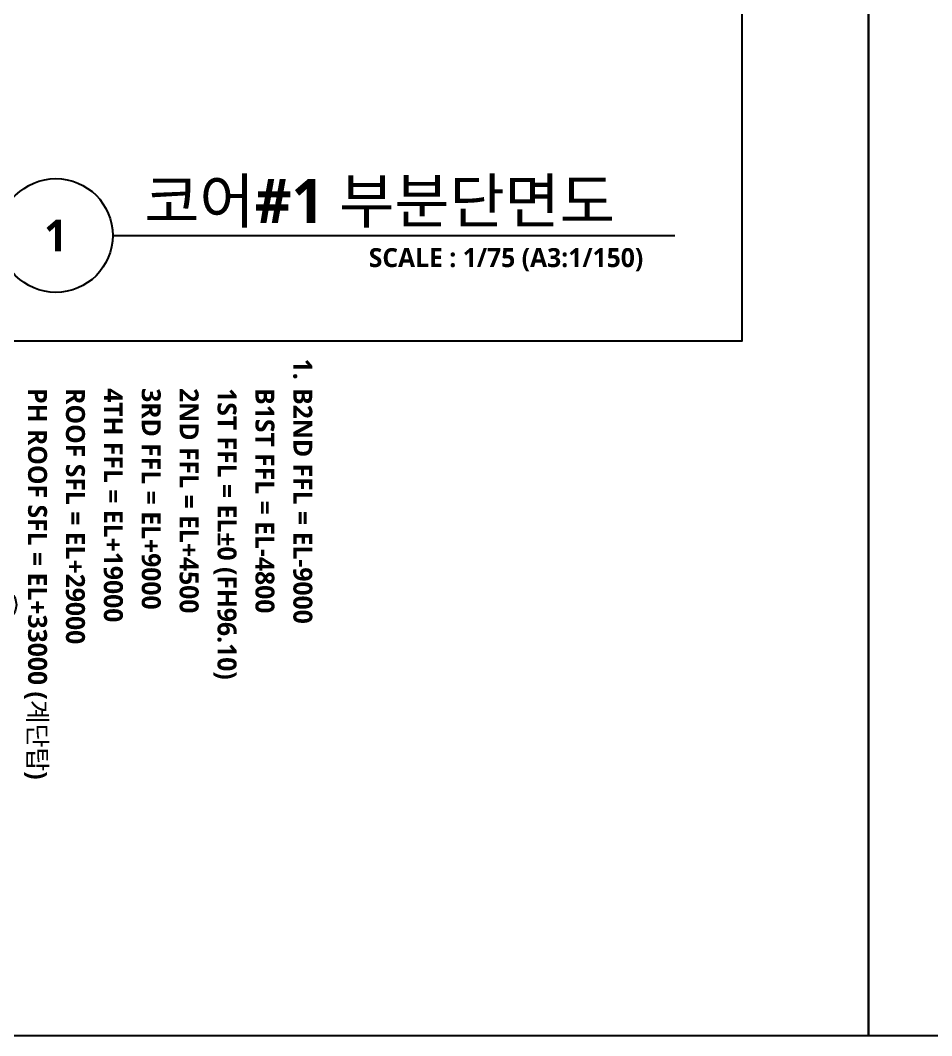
# Model space of a CAD drawing. Header units: millimetres. Extents: x 0 to 356400, y 0 to 68257.
# Drawn here: x 34478 to 45300, y 0 to 12055 of the extents above; entities that cross this region are included whole.
import ezdxf
from ezdxf.enums import TextEntityAlignment as Align

# ---------------------------------------------------------------- set-up
doc = ezdxf.new("R2010")
doc.units = ezdxf.units.MM
doc.header["$LTSCALE"] = 75
for name, color, linetype in [('A-ANNO-GRA1', 7, 'Continuous'), ('A-ANNO-NOTE', 7, 'Continuous'), ('A-ANNO-TITL', 7, 'Continuous'), ('AA-XXXX-TXT1', 2, 'Continuous')]:
    doc.layers.add(name, color=color, linetype=linetype)
doc.layers.add('Defpoint', color=161, linetype='Continuous', plot=False)
doc.styles.add('SH_대대리576', font='')
doc.styles.add('SH_진천_나눔', font='NanumGothicBold.ttf')
doc.styles.get('SH_대대리576').set_extended_font_data('NanumGothic', bold=True)

# ---------------------------------------------------------------- blocks, each defined once
blk = doc.blocks.new('*U5278')
at = {"layer": 'A-ANNO-TITL'}
blk.add_line((0, 0), (4450, 0), dxfattribs=at)
blk.add_circle((-450, 0), 450, dxfattribs=at)
at = {"layer": 'AA-XXXX-TXT1', "style": 'SH_진천_나눔'}
blk.add_attdef('DWG.TITLE', (250, 100), '', height=350, dxfattribs=at)
at = {"layer": 'AA-XXXX-TXT1', "color": 7, "style": 'SH_진천_나눔'}
blk.add_attdef('NO1', text='', height=300, dxfattribs=at).set_placement((-450, 0), align=Align.MIDDLE)
at = {"layer": 'AA-XXXX-TXT1', "style": 'SH_진천_나눔'}
blk.add_attdef('SCALE', text='', height=150, dxfattribs=at).set_placement((4200, -100), align=Align.TOP_RIGHT)
blk = doc.blocks.new('G$C3CD03619')
at = {"layer": 'A-ANNO-GRA1'}
for centre in [(11731, 11592), (11731, 9792)]:
    blk.add_circle(centre, 792, dxfattribs=at)
at = {"layer": 'A-ANNO-NOTE', "style": 'SH_대대리576'}
for s, p in [('방', (11108, 11142)), ('갑', (11108, 9342))]:
    blk.add_text(s, height=900, dxfattribs=at).set_placement(p)
at = {"layer": 'A-ANNO-TITL', "style": 'SH_대대리576'}
for s, p in [('1.', (547, 25992)), ('2.', (547, 11592)), ('3.', (547, 7992)), ('4.', (547, 6192)), ('5.', (547, -10008))]:
    blk.add_text(s, height=900, dxfattribs=at).set_placement(p, align=Align.MIDDLE_CENTER)
for s, p in [('B2ND FFL = EL-9000', (1447, 25992)), ('B1ST FFL = EL-4800', (1447, 24192)), ('1ST FFL = EL%%p0 (FH96.10)', (1447, 22392)), ('2ND FFL = EL+4500', (1447, 20592)), ('3RD FFL = EL+9000', (1447, 18792)), ('4TH FFL = EL+19000', (1447, 16992)), ('ROOF SFL = EL+29000', (1447, 15192)), ('PH ROOF SFL = EL+33000 (계단탑)', (1447, 13392)), ('스크린 방화셔터', (1447, 11592)), ('갑종 방화문', (1447, 9792)), ('실내 마감은 실내재료마감표 참조.', (1447, 7992)), ('엘리베이터 시공 시 전문업체의 시공상세도', (1447, 6192)), ('를 작성하여 공사감독자의 승인을 득한 후', (1447, 4392)), ('시공할 것. (엘리베이터 설치를 위한 승강로', (1447, 2592)), ('내부의 구조물은 엘리베이터 공사분임.)', (1447, 792)), ('-ELEV 설치용 구조부재(후크 포함) 는 전문', (1447, -1008)), ('업체 선정 후 구조계산을 반영하여', (1447, -2808)), ('시공상세도를 작성(필요시 구조보강) 하고', (1447, -4608)), ('공사감독자의 승인을 득한 후 시공할 것.', (1447, -6408)), ('화물용승강기 및 수직반송기 포함.', (1447, -8208)), ('(특별)피난계단의 적용시 마감재료는 불연', (1447, -10008)), ('재료 인증제품(불연성능 시험성적서 확보)', (1447, -11808)), ('으로서 공사감독자의 승인을 득한 후', (1447, -13608))]:
    blk.add_text(s, height=900, dxfattribs=at).set_placement(p, align=Align.MIDDLE_LEFT)

msp = doc.modelspace()

# ---------------------------------------------------------------- linework, layer by layer
at = {"layer": 'Defpoint'}
for points in [[(44550, 63000), (44550, 0), (0, 0), (0, 63000)], [(89100, 63000), (89100, 0), (44550, 0), (44550, 63000)], [(1500, 61500), (1500, 8250), (43050, 8250), (43050, 61500)]]:
    msp.add_lwpolyline(points, close=True, dxfattribs=at)

# ---------------------------------------------------------------- block references
ref = msp.add_blockref('*U5278', (35574.9, 9500), dxfattribs=dict(xscale=1.5, yscale=1.5, zscale=1.5))
ref.add_attrib('SCALE', 'SCALE : 1/75 (A3:1/150)', dxfattribs={"layer": 'A-ANNO-TITL', "height": 225, "style": 'SH_진천_나눔'}).set_placement((41875, 9350), align=Align.TOP_RIGHT)
ref.add_attrib('DWG.TITLE', '코어#1 부분단면도', (35949.9, 9650), dxfattribs={"layer": 'A-ANNO-TITL', "height": 521.86, "style": 'SH_진천_나눔'})
ref.add_attrib('NO1', '1', dxfattribs={"layer": 'A-ANNO-TITL', "color": 7, "height": 375, "style": 'SH_진천_나눔'}).set_placement((34899.9, 9500), align=Align.MIDDLE)
at = {"xscale": 0.2500000000000001, "yscale": 0.2500000000000001, "zscale": 0.2500000000000001, "rotation": 270}
msp.add_blockref('G$C3CD03619', (31334.7, 8049.4), dxfattribs=at)

doc.saveas('drawing.dxf')
